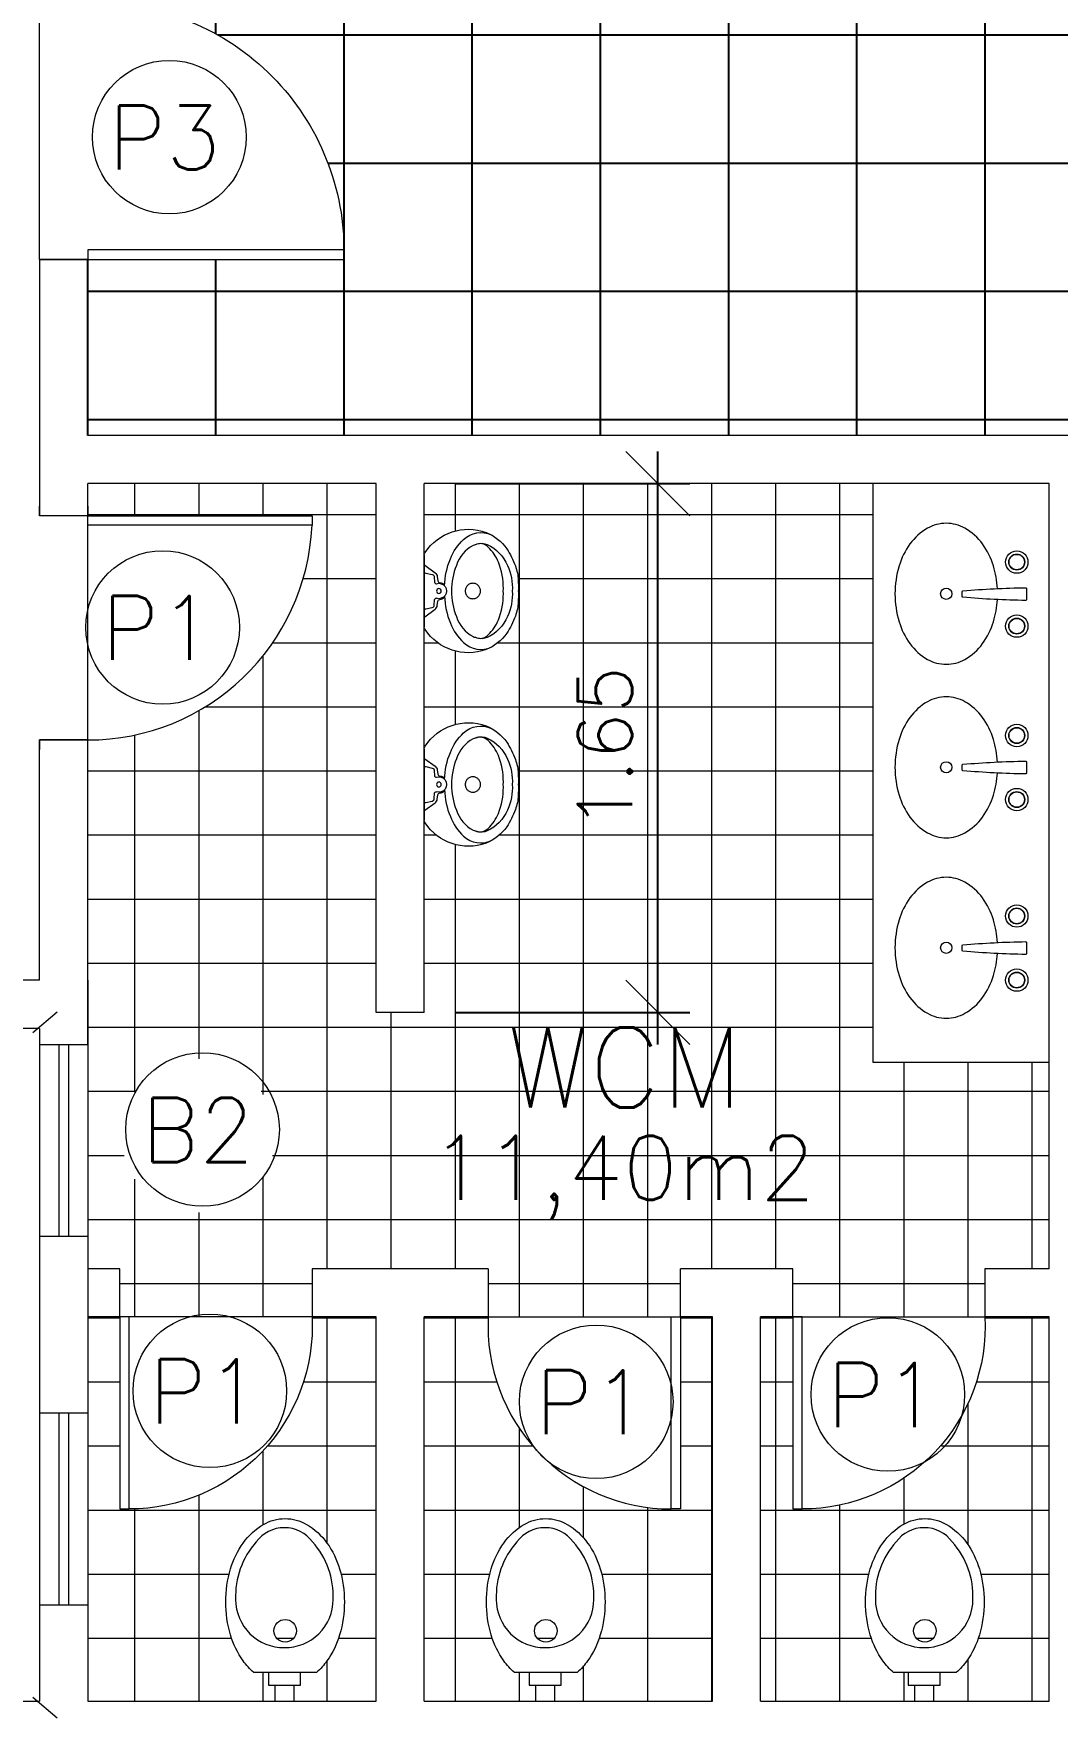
# Model space of a CAD drawing. Header units: millimetres. Extents: x 521 to 1055, y 261 to 520.
# Drawn here: x 609.54 to 612.74, y 374.41 to 379.7 of the extents above; entities that cross this region are included whole.
import ezdxf
from ezdxf.enums import TextEntityAlignment as Align

# ---------------------------------------------------------------- set-up
doc = ezdxf.new("R2010")
doc.units = ezdxf.units.MM
doc.linetypes.add('CONTINU', pattern=[0])
doc.linetypes.add('DASHDOT', pattern=[1, 0.5, -0.25, 0, -0.25])
doc.layers.add('0.1', color=8, linetype='Continuous', lineweight=13)
doc.styles.add('ROMANS', font='romans')
doc.styles.get("Standard").update_dxf_attribs({"font": 'romans.shx'})
doc.dimstyles.new('Fares Eng - 50', dxfattribs={"dimscale": 2, "dimtxt": 0.085, "dimasz": 0.1, "dimexe": 0.05, "dimexo": 0.05, "dimgap": 0.04, "dimtad": 1, "dimzin": 4, "dimdsep": 46, "dimtxsty": 'ROMANS', "dimblk1": 'OBLIQUE', "dimblk2": 'OBLIQUE', "dimsah": 1, "dimcen": 0.05, "dimdle": 0.05, "dimclrd": 8, "dimclre": 8, "dimclrt": 8, "dimaunit": 1, "dimadec": 0, "dimazin": 0, "dimtfac": 1, "dimtix": 1, "dimtmove": 2, "dimatfit": 0, "dimldrblk": 'OPEN90', "dimfxl": 1, "dimtolj": 1, "dimtzin": 0, "dimarcsym": 0})
pattern_1 = [(0, (-65.9412285874896, 798.4929766788952), (0, -0.2), []), (270, (-65.9412285874896, 798.4929766788952), (-0.2, -1.224606353822377e-17), [])]

# ---------------------------------------------------------------- blocks, each defined once
blk = doc.blocks.new('P80')
for points in [[(0, 0.8600000000001068), (0, 0.8300000000001057), (0.1499999999999986, 0.8300000000001057), (0.1499999999999986, 0.8600000000001068)], [(0, 0), (0, 0.03000000000000114), (0.1499999999999986, 0.03000000000000114), (0.1499999999999986, 0)]]:
    blk.add_lwpolyline(points)
blk.add_lwpolyline([(-0.8000000000000227, 0.06000000000008299), (0, 0.06000000000008299), (0, 0.03000000000000114), (-0.8000000000000227, 0.03000000000000114)], close=True)
at = {"color": 8}
blk.add_arc((-0.02513934576528032, 0.05553438521076377), 0.7748735220644332, 88.14081760279143, 179.6698012135025, dxfattribs=at)
blk = doc.blocks.new('_OBLIQUE')
at = {"color": 0, "linetype": 'ByBlock'}
blk.add_line((-0.5, -0.5), (0.5, 0.5), dxfattribs=at)
blk = doc.blocks.new('*D782')
at = {"layer": '0.1', "color": 8, "linetype": 'CONTINU', "lineweight": -2, "transparency": 16777216}
for p, q in [((608.8414737362916, 399.8964883394474), (608.8414737362916, 376.6464883394475)), ((609.4614431933152, 399.7964883394474), (608.7414737362916, 399.7964883394474)), ((609.4614431933148, 376.7464883394475), (608.7414737362916, 376.7464883394475))]:
    blk.add_line(p, q, dxfattribs=at)
at = {"layer": 'DEFPOINTS', "color": 0, "linetype": 'CONTINU', "lineweight": -2, "transparency": 16777216}
for p in [(609.5614431933152, 399.7964883394474), (608.8414737362916, 376.7464883394475), (609.5614431933149, 376.7464883394475)]:
    blk.add_point(p, dxfattribs=at)
at = {"layer": '0.1', "color": 8, "linetype": 'CONTINU', "lineweight": -2, "transparency": 16777216, "xscale": 0.2, "yscale": 0.2, "zscale": 0.2}
for p, rotation in [((608.8414737362916, 399.7964883394474), 90), ((608.8414737362916, 376.7464883394475), 270)]:
    blk.add_blockref('_OBLIQUE', p, dxfattribs=dict(at, rotation=rotation))
at = {"layer": '0.1', "color": 8, "linetype": 'CONTINU', "transparency": 16777216, "insert": (608.6764737362915, 388.2714883394475), "char_height": 0.17, "attachment_point": 5, "rotation": 90, "style": 'ROMANS'}
blk.add_mtext('\\A1;23.05', dxfattribs=at)
blk = doc.blocks.new('_Open90')
at = {"color": 0, "linetype": 'ByBlock', "lineweight": -2}
for p, q in [((-0.5, 0.5), (0, 0)), ((0, 0), (-1, 0)), ((0, 0), (-0.5, -0.5))]:
    blk.add_line(p, q, dxfattribs=at)
blk = doc.blocks.new('P60')
at = {"color": 252}
blk.add_lwpolyline([(-0.6000000000000227, 0.05960000000008298), (0, 0.05960000000008298), (0, 0.03000000000000114), (-0.6000000000000227, 0.03000000000000114)], close=True, dxfattribs=at)
at = {"color": 8}
blk.add_arc((-0.02886986666674457, 0.05960000000008306), 0.5711301333332781, 87.10253993610587, 180, dxfattribs=at)
blk = doc.blocks.new('Vaso')
for points in [[(0.02999999999997272, -0.04999999999995453), (0.02999999999997272, 0), (-0.02999999999997272, 0), (-0.02999999999997272, -0.04999999999995453)], [(0.04999999999995453, -0.09000000000014552), (0.04999999999995453, -0.04999999999995453), (-0.04999999999995453, -0.04999999999995453), (-0.04999999999995453, -0.09000000000014552)]]:
    blk.add_lwpolyline(points)
for points in [[(0.1828955200001019, -0.3100000000001728, -0.071776), (0.1680402599999979, -0.4129498500001318, -0.083144), (0.128710270000056, -0.4938477600001079, -0.106699), (0.06516211000007388, -0.5518467399999736, -0.132564), (-0.002104480000070907, -0.5700000000001637, -0.132564), (-0.06937106999998832, -0.5518467399999736, -0.106699), (-0.1329192299999704, -0.4938477600001079, -0.083144), (-0.1722492199999124, -0.4129498500001318, -0.071776), (-0.1871044800000163, -0.3100000000001728, -0.071776), (-0.1722492199999124, -0.2070501499999864, -0.083144), (-0.1329192299999704, -0.1261522400000104, -0.060171), (-0.09999999999990905, -0.09000000000014552), (0.09579103999999461, -0.09000000000014552, -0.060171), (0.128710270000056, -0.1261522400000104, -0.083144), (0.1680402599999979, -0.2070501499999864, -0.071776)], [(-0.08763701527800549, -0.4972033683313839, 0.2473999053505774), (0, -0.5413053001348089, 0.2473999053505774), (0.08763701527800549, -0.4972033683313839, 0.1978584598758542), (0.1521044799999345, -0.3175259839795217, 0.4183289460701766), (0, -0.1675407474929216, 0.4183289460701766), (-0.1521044799999345, -0.3175259839795217, 0.1978584598758542)]]:
    blk.add_lwpolyline(points, format="xyb", close=True)
blk.add_circle((-0.002104480000070907, -0.2200259839794398), 0.03525)
blk = doc.blocks.new('P70')
for points in [[(0, 0.760000000000025), (0, 0.7300000000000239), (0.1499999999999986, 0.7300000000000239), (0.1499999999999986, 0.760000000000025)], [(0, 0), (0, 0.03000000000000114), (0.1499999999999986, 0.03000000000000114), (0.1499999999999986, 0)]]:
    blk.add_lwpolyline(points)
blk.add_lwpolyline([(-0.7000000000000227, 0.06000000000008299), (0, 0.06000000000008299), (0, 0.03000000000000114), (-0.7000000000000227, 0.03000000000000114)], close=True)
at = {"color": 8}
blk.add_arc((3.861494457524373e-15, 0.02932835820894858), 0.7006716417910752, 90, 177.4910967546297, dxfattribs=at)
blk = doc.blocks.new('MIC')
for p, q in [((-7.181022390642248e-30, -3.552713678800501e-15), (2.253725092833587e-16, 0.1114999999999959)), ((0.294006887496943, 0.001700320565272878), (0.294006887496943, -4.146983364735735e-15)), ((-2.253725092833731e-16, -0.111500000000003), (-7.181022390642248e-30, -3.552713678800501e-15)), ((0.294006887496943, -4.146983364735735e-15), (0.294006887496943, -0.001700320565281172))]:
    blk.add_line(p, q)
for points in [[(0.06389889671298657, 0.01598841757203382, -0.1006025227802019), (0.08200000000000095, 0.09999999999999948, -0.1146110086684233), (0.1229999999999997, 0.1609999999999993, -0.3098364236183091), (0.2095199143072243, 0.1751021543491027, -0.3098364236183091)], [(0.1613928576543483, -0.1455672248154997), (0.1649101941308434, -0.1467308523902687, 0.1890387966786642), (0.1966600698150721, -0.1450091000326438, 0.1890137212314096), (0.2599702370741317, -0.07963134921959511, 0.1168018518744347), (0.2749686266706473, -2.332144905471686e-15, 0.1168018518744347), (0.2599702370741321, 0.0796313492195905, 0.1890137212314096), (0.1966600698150728, 0.1450091000326395, 0.1890387966786642), (0.164910194130844, 0.1467308523902645), (0.1613928576543489, 0.1455672248154954)], [(1.072361025267808e-16, 0.05305361097392058, -0.4731156655992713), (0.005000000000000895, 0.05599999999999915), (0.02500000000000046, 0.05149999999999894, -0.3625423988178856), (0.03149999999999951, 0.04299999999999742), (0.03250000000000069, 0.02849999999999924, 0.5647686887747856), (0.03857059185199323, 0.02282112824928532)], [(0.002000000000000831, 0.0804999999999989), (0.03400000000000081, 0.05699999999999676, -0.1805002929806469), (0.04100000000000046, 0.04549999999999868), (0.04299999999999932, 0.03199999999999816, 0.350290051334585), (0.04850000000000071, 0.02599999999999793, -0.2520343750682387), (0.06300000000000065, 0.01949999999999883)], [(-1.072361025267879e-16, -0.05305361097392414, 0.4731156655992713), (0.005000000000000668, -0.05600000000000272), (0.02500000000000025, -0.05150000000000259, 0.3625423988178856), (0.03149999999999933, -0.0430000000000011), (0.03250000000000058, -0.02850000000000292, -0.5647686887747856), (0.03857059185199314, -0.02282112824928902)], [(0.002000000000000505, -0.08050000000000246), (0.03400000000000058, -0.05700000000000045, 0.1805002929806469), (0.04100000000000028, -0.0455000000000024), (0.0429999999999992, -0.03200000000000189, -0.350290051334585), (0.0485000000000006, -0.02600000000000167, 0.2520343750682387), (0.06300000000000057, -0.01950000000000264)], [(0.06389889671298651, -0.01598841757203763, 0.1006025227802019), (0.08200000000000053, -0.1000000000000034, 0.1146110086684233), (0.122999999999999, -0.1610000000000034, 0.3098364236183091), (0.2095199143072236, -0.1751021543491071, 0.3098364236183091)]]:
    blk.add_lwpolyline(points, format="xyb")
blk.add_lwpolyline([(0.2469999999999999, -2.275612532610937e-15), (0.2471178908324276, -0.007832022022059848, -0.1020165053088811), (0.2314231464083887, -0.09020397524524396, -0.1006339586119125), (0.1998321805410083, -0.1371621200431705, -0.3104304348799956), (0.1587115284339952, -0.14447530021719, -0.02983714588725854), (0.1530000000000002, -0.1425000000000004, -0.1938874956134008), (0.1005000000000001, -0.08000000000000028, -0.09663518521957772), (0.08549999999999969, -1.949176117819334e-15, -0.09663518521957772), (0.1005000000000004, 0.07999999999999631, -0.1938874956134008), (0.1530000000000007, 0.1424999999999962, -0.02983714588725854), (0.1587115284339958, 0.1444753002171858, -0.3104304348799956), (0.1998321805410089, 0.1371621200431661, -0.1006339586119125), (0.2314231464083891, 0.09020397524523946, -0.1020165053088811), (0.2471178908324277, 0.007832022022055296)], format="xyb", close=True)
blk.add_circle((0.04599999999999937, -1.869335632467826e-15), 0.0075)
at = {"linetype": 'DASHDOT'}
blk.add_circle((0.1519999999999992, -2.083591112145287e-15), 0.024, dxfattribs=at)
for centre, radius, start, end in [((0.1377702899573948, 0.0315578556840454), 0.1611987715412378, 69.96350135858401, 146.725367118701), ((0.1386857544530518, 0.0475243997117098), 0.1459577868522475, 35.25885026493741, 68.15339377250778), ((0.01420555517480282, 0.1112656864088919), 0.01420748748665075, 142.0649101323887, 179.0550202112607), ((0.0354886119335873, -0.01077122697287798), 0.2641474675909128, 26.26255795670085, 32.66128229190893), ((-0.02926556299823355, -0.04272209828493694), 0.336355232746058, 21.06742201065763, 26.2625579567061), ((0.159761937990389, 0.03009408813070781), 0.1337877300855334, 1.845086542449727, 21.06742201065554), ((0.04599999999999937, -1.869335632467826e-15), 0.024, 251.967363912805, 108.0326360871948), ((-0.7216496446169334, 0.001700320565274931), 1.015656532113876, 359.9999999999999, 1.845086542450083), ((0.1597619379903889, -0.03009408813071201), 0.1337877300855336, 338.9325779893443, 358.15491345755), ((-0.7216496446169334, -0.001700320565275566), 1.015656532113876, 358.1549134575496, 359.9999999999998), ((-0.02926556299823338, 0.04272209828493351), 0.3363552327460579, 333.7374420432938, 338.9325779893422), ((0.01420555517480237, -0.1112656864088955), 0.014207487486651, 180.9449797887391, 217.935089867611), ((0.1377702899573947, -0.03155785568404951), 0.1611987715412371, 213.2746328812987, 290.0364986414158), ((0.1386857544530517, -0.0475243997117139), 0.1459577868522475, 291.846606227492, 324.7411497350624), ((0.03548861193358734, 0.01077122697287429), 0.2641474675909128, 327.3387177080908, 333.7374420432989)]:
    blk.add_arc(centre, radius, start, end)
blk = doc.blocks.new('Cuba')
blk.add_lwpolyline([(0.0007964035890972809, 0.05000000000001137), (-0.007366352336667308, 0.0499999999999925, -0.3896877516864198), (-0.009359223717736526, 0.05183128823838757, -0.01723366479288366), (-0.01917277886242666, 0.247968944425077, -0.4187690770508936), (-0.01717301998914593, 0.25), (0.0007964035890972809, 0.25), (0.01876582716733935, 0.25, -0.4187690770508931), (0.02076558604062009, 0.247968944425077, -0.01723366479288366), (0.01095203089593292, 0.05183128823840271, -0.3896877516864196), (0.008959159514862449, 0.0499999999999925)], format="xyb", close=True)
blk.add_lwpolyline([(-0.01642655458466891, 0.1595521582631534, 0.05959206038068896), (-0.08696014067280601, 0.1471861917011097, 0.08424761497446774), (-0.1555634918610417, 0.1131370849898587, 0.1064685849763624), (-0.2045356555467384, 0.05839934548953352, 0.1301586401875859), (-0.2200000000000006, 0, 0.1301586401875893), (-0.2045356555467384, -0.05839934548953352, 0.1064685849763587), (-0.1555634918610417, -0.1131370849898303, 0.08424761497446792), (-0.08696014067280829, -0.1471861917010813, 0.07328068524213961), (0, -0.1599999999999966, 0.0732806852421363), (0.08696014067280601, -0.1471861917010813, 0.0842476149744677), (0.15556349186104, -0.1131370849898303, 0.1064685849763671), (0.2045356555467367, -0.05839934548950509, 0.1301586401875963), (0.2199999999999989, 0, 0.1301586401875876), (0.2045356555467367, 0.05839934548953352, 0.1064685849763547), (0.15556349186104, 0.1131370849898587, 0.08424761497446004), (0.08696014067280829, 0.1471861917011097, 0.05826802056709933), (0.01801512440569979, 0.1594612693903912, 0.07328068524213464)], format="xyb")
for centre, radius in [((-0.09920359641090386, 0.2199999999999989), 0.035), ((0.1007964035890973, 0.2199999999999989), 0.035), ((0, 0), 0.0175)]:
    blk.add_circle(centre, radius)
at = {"color": 8}
for centre, radius in [((-0.09920359641090386, 0.2199999999999989), 0.025), ((-0.09920359641090386, 0.2199999999999989), 0.024), ((0.1007964035890973, 0.2199999999999989), 0.025), ((0.1007964035890973, 0.2199999999999989), 0.024)]:
    blk.add_circle(centre, radius, dxfattribs=at)
blk = doc.blocks.new('ÁREA')
for p in [(4.97462945148186e-05, 0.003761569252461072), (0, 0)]:
    blk.add_attdef('COMPARTIMENTO', text='', height=0.0025).set_placement(p, align=Align.CENTER)
at = {"color": 1}
for p in [(-4.97462945148186e-05, -0.003761569252461072), (-9.94925890296372e-05, -0.007523138504922144)]:
    blk.add_attdef('ÁREA', text='', height=0.002, dxfattribs=at).set_placement(p, align=Align.CENTER)
blk = doc.blocks.new('*D843')
at = {"layer": '0.1', "color": 8, "linetype": 'CONTINU', "lineweight": -2, "transparency": 16777216}
for p, q in [((611.4907248522017, 376.5464883394475), (611.4907248522017, 378.3964883394476)), ((610.8614431933149, 378.2964883394476), (611.5907248522017, 378.2964883394476)), ((610.8614431933149, 376.6464883394475), (611.5907248522017, 376.6464883394475))]:
    blk.add_line(p, q, dxfattribs=at)
at = {"layer": 'DEFPOINTS', "color": 0, "linetype": 'CONTINU', "lineweight": -2, "transparency": 16777216}
for p in [(610.7614431933149, 378.2964883394476), (611.4907248522017, 378.2964883394476), (610.7614431933149, 376.6464883394475)]:
    blk.add_point(p, dxfattribs=at)
at = {"layer": '0.1', "color": 8, "linetype": 'CONTINU', "lineweight": -2, "transparency": 16777216, "xscale": 0.2, "yscale": 0.2, "zscale": 0.2}
for p, rotation in [((611.4907248522017, 378.2964883394476), 90), ((611.4907248522017, 376.6464883394475), 270)]:
    blk.add_blockref('_OBLIQUE', p, dxfattribs=dict(at, rotation=rotation))
at = {"layer": '0.1', "color": 8, "linetype": 'CONTINU', "transparency": 16777216, "insert": (611.3257248522016, 377.4714883394476), "char_height": 0.17, "attachment_point": 5, "rotation": 90, "style": 'ROMANS'}
blk.add_mtext('\\A1;1.65', dxfattribs=at)

msp = doc.modelspace()

# ---------------------------------------------------------------- hatches: boundary and pattern name
at = {"layer": '0.1', "linetype": 'CONTINU', "lineweight": -2}
h = msp.add_hatch(dxfattribs=at)
h.set_pattern_fill('_USER', color=8, scale=0.4, style=0, double=1, pattern_type=0)
h.set_pattern_definition([(0, (609.7114431933144, 374.4964883394474), (0, 0.4), []), (90, (609.7114431933144, 374.4964883394474), (-0.4, 2.449212707644755e-17), [])])
h.paths.add_polyline_path([(616.0614431933146, 379.8464883394477), (609.7114431933144, 379.8464883394476), (609.7114431933144, 379.7964883394475, -0.4220514271868164), (610.5114431933149, 379.0264883394474), (610.5114431933149, 378.9964883394474), (609.7114431933148, 378.9964883394474), (609.7114431933148, 378.9664883394474), (609.7114431933144, 378.4464883394476), (612.8614431933148, 378.4464883394476), (613.4114431933148, 378.4464883394477), (613.4114431933148, 376.204759240336), (612.8614431933148, 376.204759240336), (612.8614431933148, 374.4964883394474), (616.0614431933149, 374.4964883394475), (616.0614431933149, 375.3964883394474), (616.0614431933145, 377.7464883394477)])
h.paths.add_polyline_path([(614.5072366917335, 377.1361870846868), (614.5072366917335, 376.7717704916786), (614.1114410072465, 376.7717704916786), (614.1114410072465, 377.1361870846868)], flags=16)
h.paths.add_polyline_path([(614.4470177089745, 376.9539787881827, -1), (614.3552259788894, 376.9539787881827, -1)], flags=0)
h.paths.add_polyline_path([(615.5614431933147, 375.2464883394477, -1), (615.0614431933147, 375.2464883394477, -1)], flags=16)
h.paths.add_polyline_path([(615.7849997728003, 374.7299407203999), (615.7849997728003, 375.1630359584952), (615.5299997728004, 375.1630359584952), (615.5299997728004, 374.7299407203999)], flags=24)
h.paths.add_polyline_path([(613.838683229885, 375.5549407203999), (613.838683229885, 375.9880359584952), (613.583683229885, 375.9880359584952), (613.583683229885, 375.5549407203999)], flags=24)
h.paths.add_polyline_path([(613.838683229885, 374.8070835775428), (613.838683229885, 375.3858931013523), (613.583683229885, 375.3858931013523), (613.583683229885, 374.8070835775428)], flags=24)
h.paths.add_polyline_path([(613.8343128512564, 378.1834523809524), (613.8343128512564, 378.6165476190477), (613.5793128512564, 378.6165476190477), (613.5793128512564, 378.1834523809524)], flags=24)
h.paths.add_polyline_path([(613.838683229885, 376.7699407204), (613.838683229885, 377.3730359584952), (613.583683229885, 377.3730359584952), (613.583683229885, 376.7699407204)], flags=24)
h.paths.add_polyline_path([(615.1788933991654, 376.8699407204), (615.1788933991654, 377.4730359584952), (614.9238933991654, 377.4730359584952), (614.9238933991654, 376.8699407204)], flags=24)
h.paths.add_polyline_path([(613.2415567944265, 378.6621829341914), (614.6367948896647, 378.6621829341914), (614.6367948896647, 379.0193257913342), (613.2415567944265, 379.0193257913342)], flags=24)
h.paths.add_polyline_path([(613.4190229670289, 378.9852568419336), (614.4725943956003, 378.9852568419336), (614.4725943956003, 379.3602568419336), (613.4190229670289, 379.3602568419336)], flags=24)
at = {"layer": '0.1', "linetype": 'CONTINU'}
h = msp.add_hatch(dxfattribs=at)
h.set_pattern_fill('_USER', color=8, scale=0.2, style=0, double=1, pattern_type=0)
h.set_pattern_definition([(0, (-65.9412285874896, 0), (0, 0.2), []), (90, (-65.9412285874896, 0), (-0.2, 1.224606353822377e-17), [])])
h.paths.add_polyline_path([(612.1614431933153, 378.2964883394475), (610.7614431933149, 378.2964883394476), (610.7614431933149, 378.0729869898494, -0.1628160446244721), (610.764443193316, 378.0814869898496, -0.3480502846370825), (610.9544431933143, 378.1444869898485, -0.1445233165197684), (611.0193111283338, 378.0932686348172, -0.02792695870552506), (611.0338128565759, 378.0675971221961, -0.02267194023055926), (611.0460502320683, 378.0396732554813, -0.0840704910421127), (611.0549234969362, 377.9958886775929, -0.008050882724628592), (611.0554500808119, 377.9631873104136), (611.0554500808119, 377.9597866692827, -0.0080508827246005), (611.0549234969362, 377.9270853021035, -0.08407049104117602), (611.0460502320685, 377.8833007242156, -0.02267194022961322), (611.0338128565763, 377.855376857502, -0.02792695871136476), (611.0193111283313, 377.8297053448755, -0.1445233165107818), (610.954443193315, 377.7784869898481, -0.348050284641138), (610.7644431933151, 377.8414869898479, -0.162816044595225), (610.7614431933149, 377.8499869898469), (610.7614431933149, 377.4690386615684, -0.1628160446244721), (610.764443193316, 377.4775386615687, -0.3480502846370825), (610.9544431933143, 377.5405386615676, -0.1445233165197684), (611.0193111283338, 377.4893203065362, -0.02792695870552506), (611.0338128565759, 377.4636487939152, -0.02267194023055926), (611.0460502320683, 377.4357249272003, -0.0840704910421127), (611.0549234969362, 377.3919403493119, -0.008050882724628592), (611.0554500808119, 377.3592389821326), (611.0554500808119, 377.3558383410018, -0.0080508827246005), (611.0549234969362, 377.3231369738226, -0.08407049104117602), (611.0460502320685, 377.2793523959347, -0.02267194022961322), (611.0338128565763, 377.2514285292211, -0.02792695871136476), (611.0193111283313, 377.2257570165946, -0.1445233165107818), (610.954443193315, 377.1745386615672, -0.348050284641138), (610.7644431933151, 377.237538661567, -0.162816044595225), (610.7614431933149, 377.2460386615659), (610.7614431933149, 376.6464883394476), (610.611443193315, 376.6464883394477), (610.6114431933148, 378.2964883394475), (609.7114431933147, 378.2964883394475), (609.7114431933147, 378.1964883394476), (610.4114431933151, 378.1964883394475), (610.4114431933151, 378.1664883394475, -0.4014455578217007), (609.7114431933151, 377.4964883394476), (609.7114431933151, 377.4664883394476), (609.711443193315, 376.5464883394476), (609.7114431933138, 375.9464883394473), (609.7114431933139, 375.8464883394475), (609.8114431933152, 375.8464883394475), (609.8114431933151, 375.6964883394476), (609.8410431933152, 375.6964883394476), (610.4114431933151, 375.6964883394475), (610.4114431933152, 375.8464883394475), (610.4414431933151, 375.8464883394475), (610.9614431933146, 375.8464883394476), (610.9614431933145, 375.6964883394474), (611.5614431933146, 375.6964883394476), (611.5614431933147, 375.8464883394475), (611.5914431933146, 375.8464883394475), (611.9114431933149, 375.8464883394477), (611.911443193315, 375.6964883394492), (611.9410431933151, 375.6964883394492), (612.511443193315, 375.6964883394492), (612.511443193315, 375.8464883394491), (612.541443193315, 375.8464883394491), (612.7114431933148, 375.8464883394476), (612.7114431933148, 376.4910939835211), (612.1614431933148, 376.4910939835211)])
h.paths.add_polyline_path([(610.296217982533, 376.2617693527766, -1), (609.8169303137926, 376.2617693527766, -1)], flags=16)
h.paths.add_polyline_path([(610.9504063358771, 376.2867375116143), (611.8254063358771, 376.2867375116143), (611.8254063358771, 376.6617375116143), (610.9504063358771, 376.6617375116143)], flags=8)
h.paths.add_polyline_path([(610.6979401632747, 375.9636636038721), (612.0646068299415, 375.9636636038721), (612.0646068299415, 376.3208064610149), (610.6979401632747, 376.3208064610149)], flags=24)
h.paths.add_polyline_path([(610.9504063358771, 376.2867375116143), (611.8254063358771, 376.2867375116143), (611.8254063358771, 376.6617375116143), (610.9504063358771, 376.6617375116143)], flags=24)
h.paths.add_polyline_path([(610.6979401632747, 375.9636636038721), (612.0646068299415, 375.9636636038721), (612.0646068299415, 376.3208064610149), (610.6979401632747, 376.3208064610149)], flags=8)
h.paths.add_polyline_path([(611.1407248522015, 377.1310121489715), (611.1407248522015, 377.8119645299238), (611.4407248522015, 377.8119645299238), (611.4407248522015, 377.1310121489715)], flags=24)
h.paths.add_polyline_path([(609.8350135597386, 376.1128599359623), (610.2302516549767, 376.1128599359623), (610.2302516549767, 376.4128599359623), (609.8350135597386, 376.4128599359623)], flags=24)
h = msp.add_hatch(dxfattribs=at)
h.set_pattern_fill('_USER', color=8, scale=0.2, style=0, double=1, pattern_type=0)
h.set_pattern_definition(pattern_1)
h.paths.add_polyline_path([(610.6114431933149, 374.4964883394476), (610.355273465055, 374.4964883394476), (610.3552734650549, 374.5464883394475), (610.295273465055, 374.5464883394475), (610.295273465055, 374.4964883394476), (609.7114431933148, 374.4964883394476), (609.7114431933148, 374.7964883394475), (609.7114431933167, 375.3964883394475), (609.7114431933152, 375.6964883394475), (609.8114431933151, 375.6964883394476), (609.8114431933151, 375.0964883394475), (609.8410431933163, 375.0964883394475, 0.4291040067098116), (610.4114431933152, 375.6964883394476), (610.6114431933149, 375.6964883394476)])
h.paths.add_polyline_path([(610.1572322818466, 374.9094350569886, -3.073136091760415e-06), (610.1572332282577, 374.9094382681735, 2.298261749447737e-06)], flags=0)
h.paths.add_polyline_path([(610.292127945055, 374.716514323427, 1), (610.362627945055, 374.716514323427, 1)], flags=0)
edge = h.paths.add_edge_path(flags=16)
edge.add_arc((610.5065385831715, 374.8064880890473), 0.3641606381167727, 163.5782748653673, 179.999960602859, ccw=False)
edge.add_arc((610.4184630418861, 374.8324460039589), 0.2723395385858779, 144.5667168692639, 163.5781902089613, ccw=False)
edge.add_arc((610.3626840832943, 374.872134854788), 0.2038815434230515, 120.2052823623753, 144.56672184459, ccw=False)
edge.add_arc((610.3273779307262, 374.9327841714046), 0.1337041680431426, 89.99999385975178, 120.2053114872979, ccw=False)
edge.add_arc((610.3273779593836, 374.932784171405), 0.1337041680427554, 59.79468851265841, 90.00000614019962, ccw=False)
edge.add_arc((610.2920718068154, 374.872134854788), 0.2038815434230601, 35.433278155409994, 59.79471763762467, ccw=False)
edge.add_arc((610.2362928482237, 374.8324460039589), 0.2723395385858707, 16.42180979103881, 35.43328313073607, ccw=False)
edge.add_arc((610.1482173069382, 374.8064880890473), 0.3641606381167788, 3.939714088119217e-05, 16.42172513463271, ccw=False)
edge.add_arc((610.1482173069375, 374.8064885898481), 0.3641606381175685, 343.5782748653855, 359.9999606028769, ccw=False)
edge.add_arc((610.2362928482237, 374.7805306749364), 0.2723395385858779, 324.5667168692639, 343.5781902089613, ccw=False)
edge.add_arc((610.2920706636302, 374.7408429171219), 0.2038831085606229, 310.79308703992695, 324.56665782429025, ccw=False)
edge.add_line((610.4252734650548, 374.5864883394477), (610.2294824250549, 374.5864883394477))
edge.add_arc((610.3626852264796, 374.7408429171219), 0.2038831085606259, 215.4333421757097, 229.2069129600731, ccw=False)
edge.add_arc((610.4184630418861, 374.7805306749364), 0.2723395385858707, 196.4218097910387, 215.4332831307361, ccw=False)
edge.add_arc((610.5065385831723, 374.8064885898481), 0.3641606381175744, 180.0000393971231, 196.4217251346145, ccw=False)
h = msp.add_hatch(dxfattribs=at)
h.set_pattern_fill('_USER', color=8, scale=0.2, style=0, double=1, pattern_type=0)
h.set_pattern_definition(pattern_1)
h.paths.add_polyline_path([(611.6614431933149, 374.4964883394475), (611.1686792572785, 374.4964883394476), (611.1686792572787, 374.5464883394476), (611.1086792572786, 374.5464883394477), (611.1086792572786, 374.4964883394478), (610.7614431933149, 374.4964883394478), (610.7614431933148, 375.6964883394475), (610.9614431933146, 375.6964883394476, 0.4291040067103729), (611.5318431933146, 375.0964883394475), (611.5614431933146, 375.0964883394475), (611.5614431933145, 375.6964883394476), (611.6614431933151, 375.6964883394475)])
h.paths.add_polyline_path([(610.9706380740703, 374.9094350569887, -3.073136091760415e-06), (610.9706390204814, 374.9094382681736, 2.298261749447737e-06)], flags=0)
h.paths.add_polyline_path([(611.1055337372786, 374.7165143234271, 1), (611.1760337372787, 374.7165143234271, 1)], flags=0)
edge = h.paths.add_edge_path(flags=16)
edge.add_arc((611.3199443753952, 374.8064880890474), 0.3641606381167727, 163.5782748653673, 179.999960602859, ccw=False)
edge.add_arc((611.2318688341097, 374.832446003959), 0.2723395385858779, 144.5667168692639, 163.5781902089613, ccw=False)
edge.add_arc((611.176089875518, 374.8721348547881), 0.2038815434230515, 120.2052823623753, 144.56672184459, ccw=False)
edge.add_arc((611.1407837229499, 374.9327841714047), 0.1337041680431426, 89.99999385975178, 120.2053114872979, ccw=False)
edge.add_arc((611.1407837516073, 374.9327841714051), 0.1337041680427554, 59.79468851265841, 90.00000614019962, ccw=False)
edge.add_arc((611.1054775990391, 374.8721348547881), 0.2038815434230601, 35.433278155409994, 59.79471763762467, ccw=False)
edge.add_arc((611.0496986404473, 374.832446003959), 0.2723395385858707, 16.42180979103881, 35.43328313073607, ccw=False)
edge.add_arc((610.9616230991619, 374.8064880890474), 0.3641606381167788, 3.939714088119217e-05, 16.42172513463271, ccw=False)
edge.add_arc((610.9616230991611, 374.8064885898482), 0.3641606381175685, 343.5782748653855, 359.9999606028769, ccw=False)
edge.add_arc((611.0496986404473, 374.7805306749365), 0.2723395385858779, 324.5667168692639, 343.5781902089613, ccw=False)
edge.add_arc((611.1054764558538, 374.740842917122), 0.2038831085606229, 310.79308703992695, 324.56665782429025, ccw=False)
edge.add_line((611.2386792572785, 374.5864883394478), (611.0428882172786, 374.5864883394478))
edge.add_arc((611.1760910187032, 374.740842917122), 0.2038831085606259, 215.4333421757097, 229.2069129600731, ccw=False)
edge.add_arc((611.2318688341097, 374.7805306749365), 0.2723395385858707, 196.4218097910387, 215.4332831307361, ccw=False)
edge.add_arc((611.319944375396, 374.8064885898482), 0.3641606381175744, 180.0000393971231, 196.4217251346145, ccw=False)
h = msp.add_hatch(dxfattribs=at)
h.set_pattern_fill('_USER', color=8, scale=0.2, style=0, double=1, pattern_type=0)
h.set_pattern_definition(pattern_1)
h.paths.add_polyline_path([(612.7114431933148, 374.4964883394476), (612.3516963878118, 374.4964883394476), (612.3516963878117, 374.5464883394476), (612.2916963878117, 374.5464883394475), (612.2916963878117, 374.4964883394476), (611.8114431933149, 374.4964883394476), (611.8114431933149, 375.6964883394475), (611.911443193315, 375.6964883394476), (611.911443193315, 375.0964883394491), (611.9410431933162, 375.0964883394491, 0.2002278114432303), (612.3469315803795, 375.2658172203608, 0.1067036659193093), (612.4114372280668, 375.3437063222366, 0.1648705596941036), (612.5114431933151, 375.6964883394475), (612.7114431933148, 375.6964883394474)])
h.paths.add_polyline_path([(612.1536552105187, 374.9094350770593), (612.1536552342925, 374.9094351577257, -2.184166950128146e-06), (612.1536561337201, 374.9094382094947), (612.1536561539184, 374.9094382780265, 2.290948924946051e-06)], flags=0)
h.paths.add_polyline_path([(612.2885508678118, 374.716514323427, 1), (612.3590508678118, 374.716514323427, 1)], flags=0)
edge = h.paths.add_edge_path(flags=16)
edge.add_arc((612.5029615059283, 374.8064880890473), 0.3641606381167727, 163.5782748653673, 179.999960602859, ccw=False)
edge.add_arc((612.4148859646428, 374.8324460039589), 0.2723395385858779, 144.5667168692639, 163.5781902089613, ccw=False)
edge.add_arc((612.3591070060511, 374.872134854788), 0.2038815434230515, 120.2052823623753, 144.56672184459, ccw=False)
edge.add_arc((612.323800853483, 374.9327841714046), 0.1337041680431426, 89.99999385975178, 120.2053114872979, ccw=False)
edge.add_arc((612.3238008821404, 374.932784171405), 0.1337041680427554, 59.79468851265841, 90.00000614019962, ccw=False)
edge.add_arc((612.2884947295722, 374.872134854788), 0.2038815434230601, 35.433278155409994, 59.79471763762467, ccw=False)
edge.add_arc((612.2327157709805, 374.8324460039589), 0.2723395385858707, 16.42180979103881, 35.43328313073607, ccw=False)
edge.add_arc((612.144640229695, 374.8064880890473), 0.3641606381167788, 3.939714088119217e-05, 16.42172513463271, ccw=False)
edge.add_arc((612.1446402296942, 374.8064885898481), 0.3641606381175685, 343.5782748653855, 359.9999606028769, ccw=False)
edge.add_arc((612.2327157709805, 374.7805306749364), 0.2723395385858779, 324.5667168692639, 343.5781902089613, ccw=False)
edge.add_arc((612.288493586387, 374.7408429171219), 0.2038831085606229, 310.79308703992695, 324.56665782429025, ccw=False)
edge.add_line((612.4216963878116, 374.5864883394477), (612.2259053478117, 374.5864883394477))
edge.add_arc((612.3591081492364, 374.7408429171219), 0.2038831085606259, 215.4333421757097, 229.2069129600731, ccw=False)
edge.add_arc((612.4148859646428, 374.7805306749364), 0.2723395385858707, 196.4218097910387, 215.4332831307361, ccw=False)
edge.add_arc((612.5029615059291, 374.8064885898481), 0.3641606381175744, 180.0000393971231, 196.4217251346145, ccw=False)

# ---------------------------------------------------------------- linework, layer by layer
at = {"layer": '0.1', "color": 8, "linetype": 'CONTINU'}
for p, q in [((609.5614431933144, 378.9964883394474), (609.5614431933144, 379.7964883394475)), ((609.7114431933148, 377.4964883394475), (609.7114431933147, 378.1964883394475)), ((609.5614431933126, 376.5464883394473), (609.5614431933121, 375.9464883394475)), ((609.6214431933124, 376.5464883394473), (609.6214431933122, 375.9464883394475)), ((609.6514431933138, 376.5464883394472), (609.6514431933138, 375.9464883394473)), ((609.7114431933135, 376.5464883394472), (609.7114431933138, 375.9464883394473)), ((610.4114431933151, 375.6964883394475), (609.8114431933151, 375.6964883394476)), ((610.9614431933146, 375.6964883394475), (611.5614431933146, 375.6964883394476)), ((611.9114431933149, 375.696488339449), (612.5114431933149, 375.6964883394491)), ((609.5614431933133, 375.3964883394473), (609.5614431933128, 374.7964883394475)), ((609.6214431933131, 375.3964883394473), (609.6214431933129, 374.7964883394475)), ((609.6514431933144, 375.3964883394472), (609.6514431933144, 374.7964883394474)), ((609.7114431933142, 375.3964883394472), (609.7114431933145, 374.7964883394474))]:
    msp.add_line(p, q, dxfattribs=at)
at = {"layer": '0.1', "color": 7}
for p, q in [((609.5614431933144, 378.9964883394474), (609.7114431933144, 378.9964883394475)), ((609.5614431933151, 378.9964883394474), (609.561443193315, 378.1964883394476)), ((609.7114431933144, 378.9964883394475), (609.7114431933144, 378.4464883394476)), ((612.8614431933148, 378.4464883394476), (609.7114431933148, 378.4464883394476)), ((609.7114431933147, 378.1964883394475), (609.7114431933147, 378.2964883394476)), ((610.6114431933148, 378.2964883394476), (609.7114431933146, 378.2964883394475)), ((610.611443193315, 376.6464883394476), (610.6114431933149, 378.2964883394476)), ((612.711443193315, 378.2964883394475), (610.7614431933149, 378.2964883394476)), ((610.7614431933149, 376.6464883394475), (610.7614431933149, 378.2964883394476)), ((612.7114431933148, 375.8464883394476), (612.711443193315, 378.2964883394475)), ((609.7114431933147, 378.1964883394476), (609.5614431933149, 378.1964883394476)), ((609.5614431933149, 376.7464883394476), (609.5614431933149, 377.4964883394475)), ((609.5614431933149, 377.4964883394475), (609.7114431933147, 377.4964883394476)), ((609.711443193315, 376.5464883394476), (609.7114431933148, 377.4964883394475)), ((609.5614431933149, 376.7464883394475), (609.361443193315, 376.7464883394475)), ((609.7114431933144, 376.7464883394475), (609.7114431933143, 376.5464883394472)), ((610.7614431933149, 376.6464883394475), (610.611443193315, 376.6464883394476)), ((609.5614431933149, 376.5964883394475), (609.361443193315, 376.5964883394475)), ((609.5614431933149, 376.5964883394476), (609.5614431933149, 376.5464883394473)), ((609.5614431933138, 376.5464883394473), (609.7114431933139, 376.5464883394472)), ((609.7114431933137, 375.9464883394473), (609.5614431933138, 375.9464883394472)), ((609.5614431933149, 375.9464883394472), (609.561443193315, 375.3964883394472)), ((609.711443193314, 375.9464883394473), (609.7114431933142, 375.3964883394472)), ((609.811443193315, 375.8464883394475), (609.711443193315, 375.8464883394475)), ((609.8114431933151, 375.6964883394475), (609.8114431933151, 375.8464883394475)), ((610.411443193315, 375.8464883394475), (610.4114431933151, 375.6964883394475)), ((610.9614431933147, 375.8464883394476), (610.411443193315, 375.8464883394475)), ((610.9614431933147, 375.8464883394475), (610.9614431933147, 375.6964883394476)), ((611.561443193315, 375.6964883394476), (611.5614431933149, 375.8464883394476)), ((611.9114431933149, 375.8464883394477), (611.5614431933149, 375.8464883394476)), ((611.911443193315, 375.6964883394475), (611.911443193315, 375.8464883394476)), ((612.711443193315, 375.8464883394475), (612.5114431933149, 375.8464883394475)), ((612.5114431933149, 375.8464883394476), (612.511443193315, 375.6964883394475)), ((609.811443193315, 375.6964883394476), (609.711443193315, 375.6964883394476)), ((610.6114431933149, 375.6964883394476), (610.4114431933151, 375.6964883394476)), ((610.6114431933149, 374.4964883394476), (610.6114431933149, 375.6964883394476)), ((610.7614431933149, 374.4964883394476), (610.7614431933148, 375.6964883394475)), ((610.9614431933147, 375.6964883394476), (610.7614431933149, 375.6964883394476)), ((611.661443193315, 375.6964883394475), (611.5614431933149, 375.6964883394476)), ((611.6614431933149, 374.4964883394476), (611.661443193315, 375.6964883394476)), ((611.8114431933149, 374.4964883394476), (611.8114431933149, 375.6964883394476)), ((611.9114431933149, 375.6964883394476), (611.811443193315, 375.6964883394475)), ((612.711443193315, 375.6964883394475), (612.5114431933149, 375.6964883394475)), ((612.7114431933148, 374.4964883394475), (612.7114431933148, 375.6964883394475)), ((609.5614431933141, 375.3964883394472), (609.7114431933139, 375.3964883394472)), ((609.7114431933137, 374.7964883394473), (609.561443193314, 374.7964883394473)), ((609.5614431933149, 374.7964883394473), (609.5614431933149, 374.4964883394475)), ((609.711443193314, 374.7964883394473), (609.711443193314, 374.4964883394476)), ((607.061443193315, 374.4964883394474), (609.5614431933149, 374.4964883394474)), ((609.711443193314, 374.4964883394475), (610.6114431933149, 374.4964883394475)), ((610.7614431933149, 374.4964883394474), (611.661443193315, 374.4964883394475)), ((611.811443193315, 374.4964883394475), (612.7114431933148, 374.4964883394475))]:
    msp.add_line(p, q, dxfattribs=at)
at = {"layer": '0.1', "color": 8}
for p, q in [((612.1614431933153, 378.2964883394474), (612.1614431933149, 376.4910939835211)), ((612.1614431933149, 376.4910939835211), (612.711443193315, 376.4910939835211))]:
    msp.add_line(p, q, dxfattribs=at)
at = {"layer": '0.1', "color": 8, "linetype": 'DASHDOT', "ltscale": 0.5}
for p, q in [((606.9614431933148, 376.6864883394476), (609.6614431933149, 374.4064883394477)), ((606.9614431933148, 374.4064883394475), (609.6614431933148, 376.6864883394476))]:
    msp.add_line(p, q, dxfattribs=at)
at = {"layer": '0.1', "color": 8}
for centre in [(609.9661706425718, 379.3779823399661), (609.9452784899216, 377.8476917314282), (610.0698637988716, 376.2808504398496), (610.0926129552796, 375.4651261575131), (612.20833698583, 375.4537619420621), (611.2983488609237, 375.4310328209557)]:
    msp.add_circle(centre, 0.2396438343701963, dxfattribs=at)

# ---------------------------------------------------------------- block references
at = {"layer": '0.1', "color": 8, "xscale": -1}
msp.add_blockref('P80', (609.7114431933148, 378.9664883394474), dxfattribs=at)
at = {"layer": '0.1', "color": 8}
for name, p, rotation in [('P70', (609.7114431933151, 378.2264883394476), 180), ('Cuba', (612.3905897365347, 377.9526925646738), 270), ('Cuba', (612.3905897365347, 377.4113085586558), 270), ('Cuba', (612.3905897365347, 376.8479646074915), 270), ('P60', (611.5914431933146, 375.6964883394476), 90), ('Vaso', (610.3252734650549, 374.4964883394476), 180), ('Vaso', (611.1386792572786, 374.4964883394477), 180), ('Vaso', (612.3216963878117, 374.4964883394476), 180)]:
    msp.add_blockref(name, p, dxfattribs=dict(at, rotation=rotation))
at = {"layer": '0.1', "color": 8, "xscale": -1}
for name, p, rotation in [('MIC', (610.7614431933149, 377.9614869898481), 180), ('MIC', (610.7614431933149, 377.3575386615672), 180), ('P60', (609.7814431933151, 375.6964883394476), 270), ('P60', (611.881443193315, 375.6964883394492), 270)]:
    msp.add_blockref(name, p, dxfattribs=dict(at, rotation=rotation))
at = {"layer": '0.1', "color": 8}
ref = msp.add_blockref('ÁREA', (611.3879063358771, 376.3492375116143), dxfattribs=dict(at, xscale=133.3333333333333, yscale=133.3333333333333, zscale=133.3333333333333))
ref.add_attrib('COMPARTIMENTO', 'WCM', dxfattribs={"layer": '0', "color": 3, "height": 0.25}).set_placement((611.3879063358771, 376.3492375116143), align=Align.CENTER)
ref.add_attrib('ÁREA', '11,40m2', dxfattribs={"layer": '0', "color": 1, "height": 0.2}).set_placement((611.3812734966081, 376.0612826514911), align=Align.CENTER)

# ---------------------------------------------------------------- texts
for s, p in [('P3', (609.7755624351, 379.2764700000978)), ('P1', (609.7546702824499, 377.7461793915598)), ('B2', (609.8792555913998, 376.1793380999812)), ('P1', (609.9020047478078, 375.3636138176447)), ('P1', (611.107740653452, 375.3295204810873)), ('P1', (612.0177287783582, 375.3522496021938))]:
    msp.add_text(s, height=0.2, dxfattribs=at).set_placement(p)

# ---------------------------------------------------------------- dimensions: what is measured, and where the dimension line sits
at = {"layer": '0.1', "color": 8, "linetype": 'CONTINU'}
for base, p1, p2, angle, picture, middle in [((608.8414737362916, 376.7464883394475), (609.5614431933152, 399.7964883394474), (609.5614431933149, 376.7464883394475), 90, '*D782', (608.6764737362915, 388.2714883394475)), ((611.4907248522017, 378.2964883394476), (610.7614431933149, 376.6464883394475), (610.7614431933149, 378.2964883394476), 270, '*D843', (611.3257248522016, 377.4714883394476))]:
    dim = msp.add_linear_dim(base=base, p1=p1, p2=p2, angle=angle, dimstyle='Fares Eng - 50', dxfattribs=at)
    dim.commit()
    dim.dimension.update_dxf_attribs({"geometry": picture, "text_midpoint": middle})

doc.saveas('drawing.dxf')
